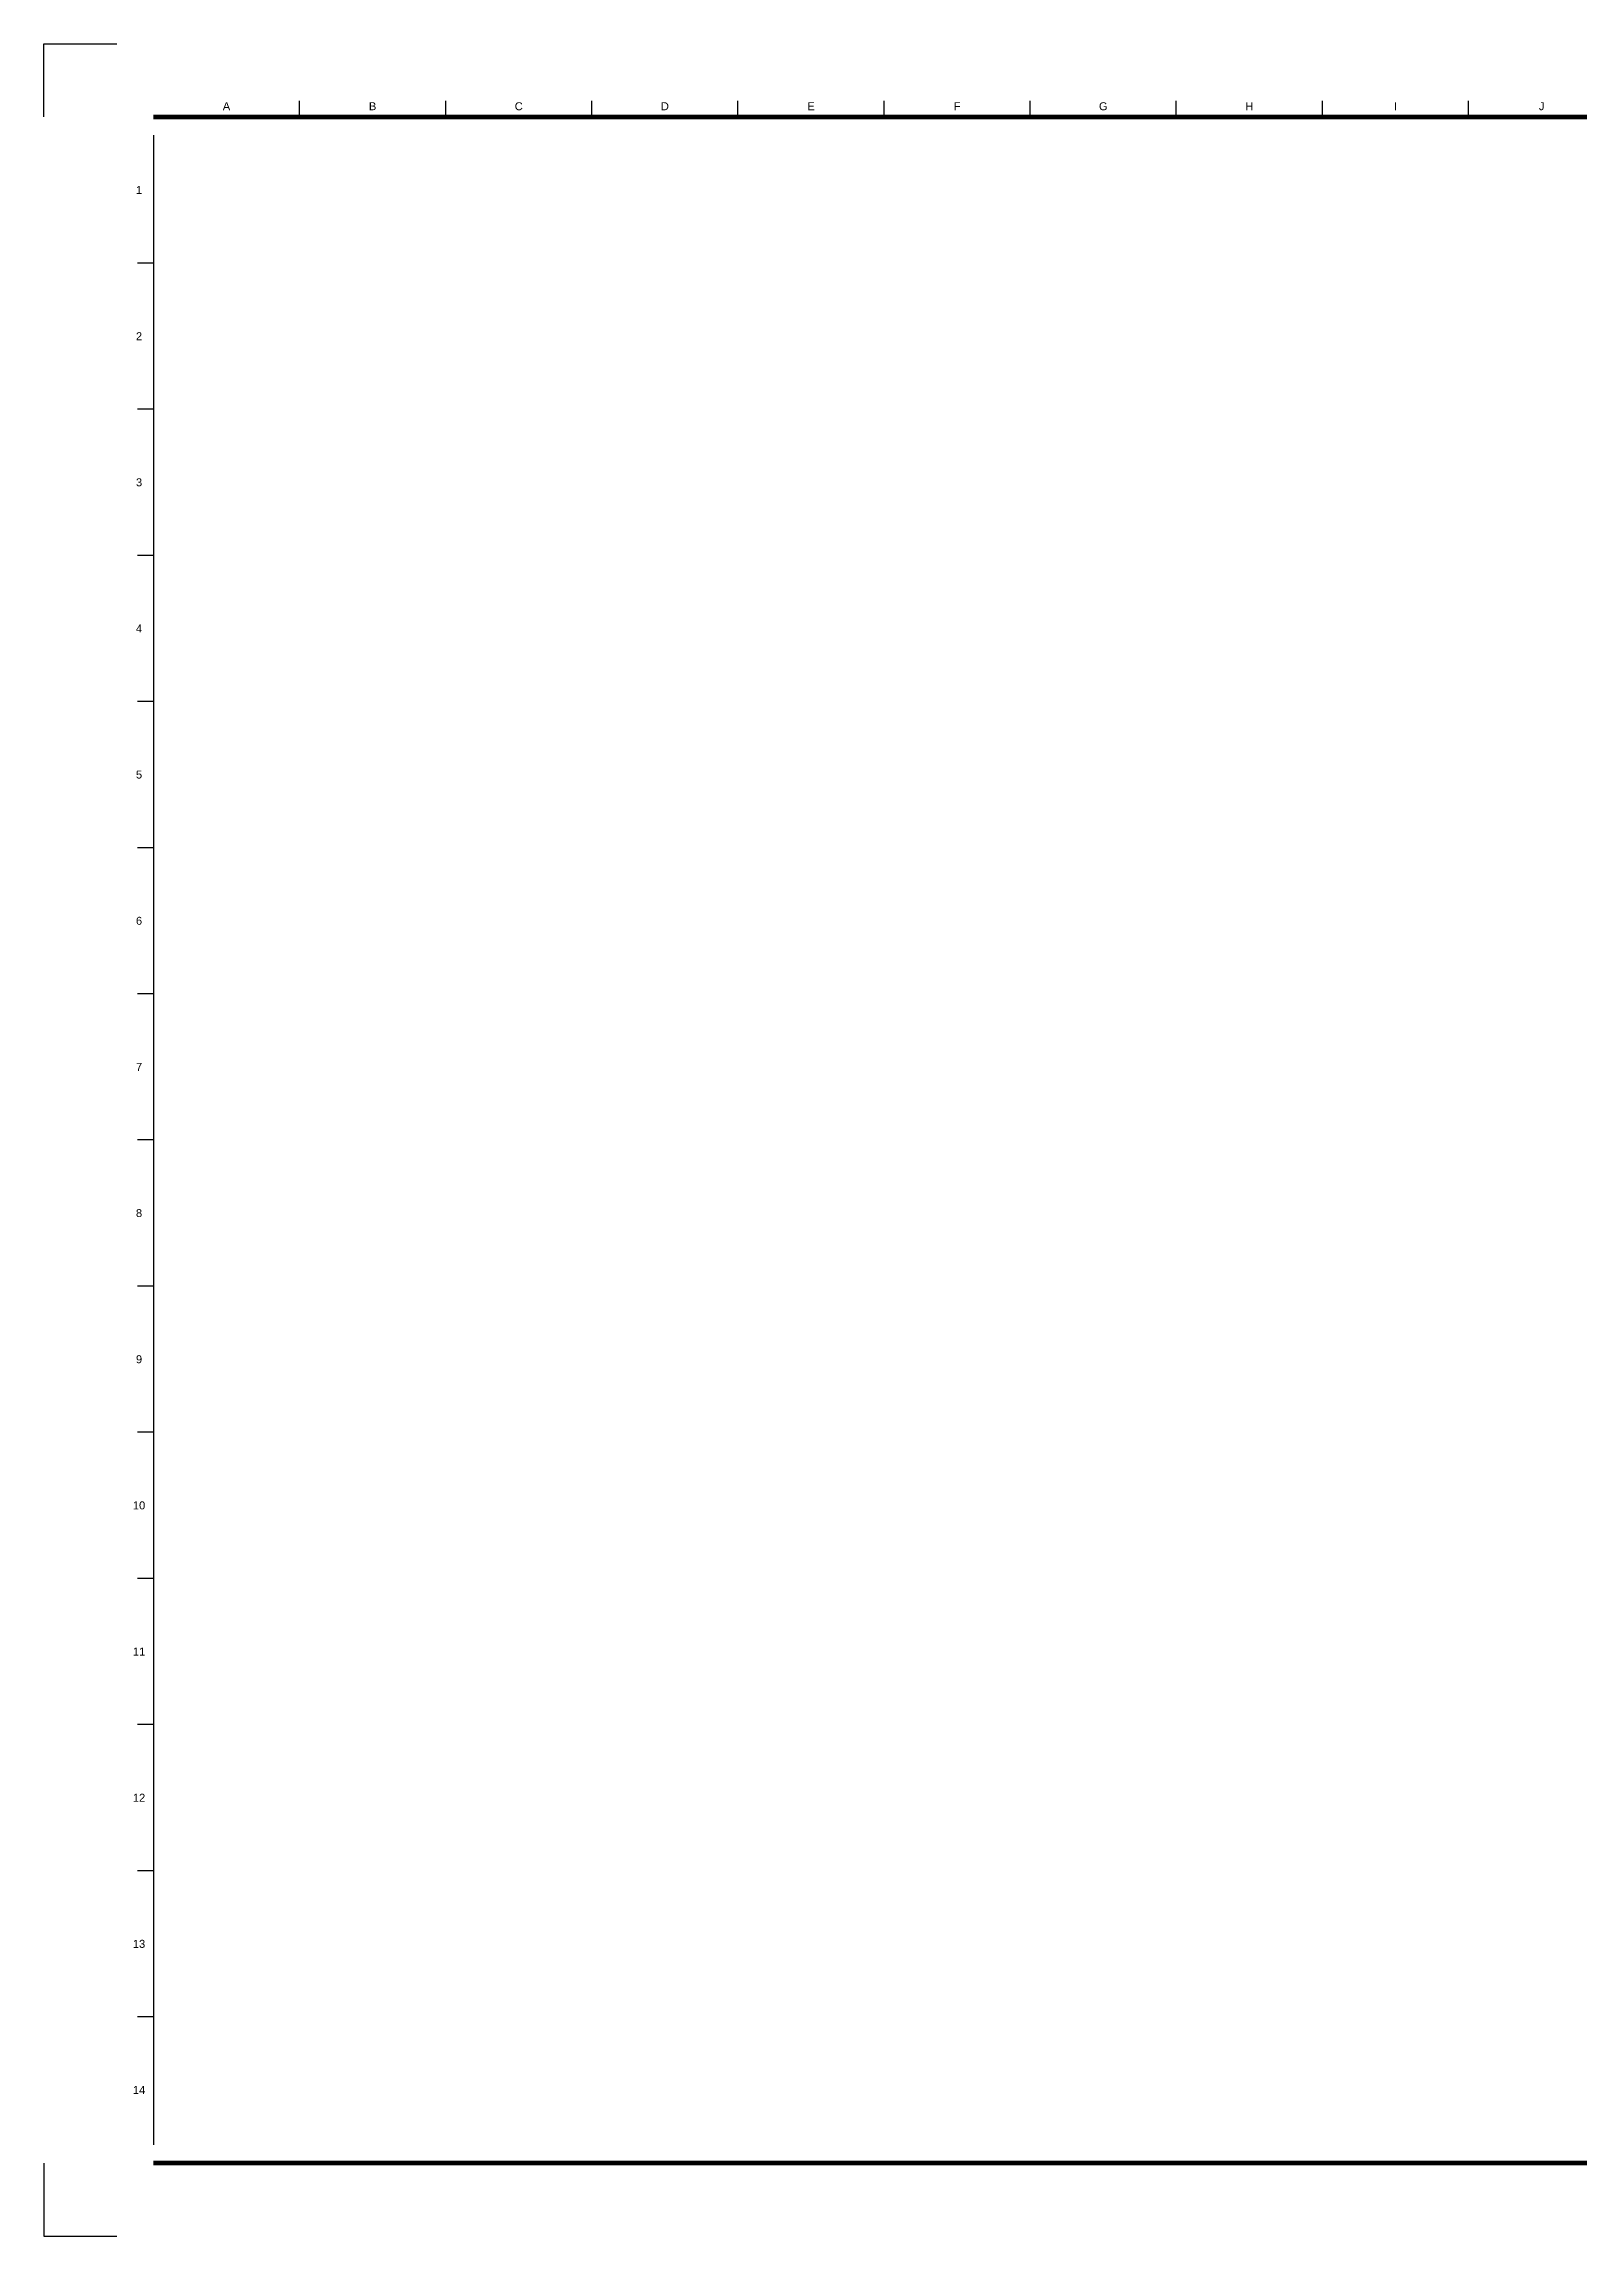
# Model space of a CAD drawing. Extents: x 0 to 42, y 0 to 30.
# Drawn here: x 0 to 21, y 0 to 30 of the extents above; entities that cross this region are included whole.
import ezdxf
from ezdxf.enums import TextEntityAlignment as Align

# ---------------------------------------------------------------- set-up
doc = ezdxf.new("R2010")
doc.units = 0
doc.header["$MEASUREMENT"] = 0
doc.layers.add('G-ANNO-TTLB', color=7, linetype='Continuous', lineweight=25)
doc.styles.add('TAI', font='arial.ttf')

msp = doc.modelspace()

# ---------------------------------------------------------------- linework, layer by layer
at = {"layer": 'G-ANNO-TTLB', "color": 140, "linetype": 'Continuous'}
for p, q in [((3.5, 29), (3.5, 29.219)), ((5.5, 29), (5.5, 29.219)), ((7.5, 29), (7.5, 29.219)), ((9.5, 29), (9.5, 29.219)), ((11.5, 29), (11.5, 29.219)), ((13.5, 29), (13.5, 29.219)), ((15.5, 29), (15.5, 29.219)), ((17.5, 29), (17.5, 29.219)), ((19.5, 29), (19.5, 29.219)), ((1.5, 27), (1.281, 27)), ((1.5, 25), (1.281, 25)), ((1.5, 23), (1.281, 23)), ((1.5, 21), (1.281, 21)), ((1.5, 19), (1.281, 19)), ((1.5, 17), (1.281, 17)), ((1.5, 15), (1.281, 15)), ((1.5, 13), (1.281, 13)), ((1.5, 11), (1.281, 11)), ((1.5, 9), (1.281, 9)), ((1.5, 7), (1.281, 7)), ((1.5, 5), (1.281, 5)), ((1.5, 3), (1.281, 3))]:
    msp.add_line(p, q, dxfattribs=at)
at = {"layer": 'G-ANNO-TTLB'}
msp.add_line((1.5, 28.75), (1.5, 1.25), dxfattribs=at)
for points in [[(0, 29), (0, 30), (1, 30)], [(0, 1), (0, 0), (1, 0)]]:
    msp.add_lwpolyline(points, dxfattribs=at)
at = {"layer": 'G-ANNO-TTLB', "const_width": 0.0625}
for points in [[(41.25, 29), (1.5, 29)], [(41.25, 1), (1.5, 1)]]:
    msp.add_lwpolyline(points, dxfattribs=at)

# ---------------------------------------------------------------- texts
at = {"layer": 'G-ANNO-TTLB', "color": 140, "style": 'TAI'}
for s, height, p in [('A', 0.109, (2.5, 29.146)), ('B', 0.109, (4.5, 29.146)), ('C', 0.109, (6.5, 29.146)), ('D', 0.109, (8.5, 29.146)), ('E', 0.109, (10.5, 29.146)), ('F', 0.109, (12.5, 29.146)), ('G', 0.109, (14.5, 29.146)), ('H', 0.109, (16.5, 29.146)), ('I', 0.109, (18.5, 29.146)), ('J', 0.109, (20.5, 29.146)), ('1', 0.109, (1.303, 28)), ('2', 0.109, (1.303, 26)), ('3', 0.109, (1.303, 24)), ('4', 0.109, (1.303, 22)), ('5', 0.109, (1.303, 20)), ('6', 0.109, (1.303, 18)), ('7', 0.109, (1.303, 16)), ('8', 0.109, (1.303, 14)), ('9', 0.109, (1.303, 12)), ('10', 0.1094, (1.303, 10)), ('11', 0.1094, (1.303, 8)), ('12', 0.1094, (1.303, 6)), ('13', 0.1094, (1.303, 4)), ('14', 0.1094, (1.303, 2))]:
    msp.add_text(s, height=height, dxfattribs=at).set_placement(p, align=Align.MIDDLE)

doc.saveas('drawing.dxf')
